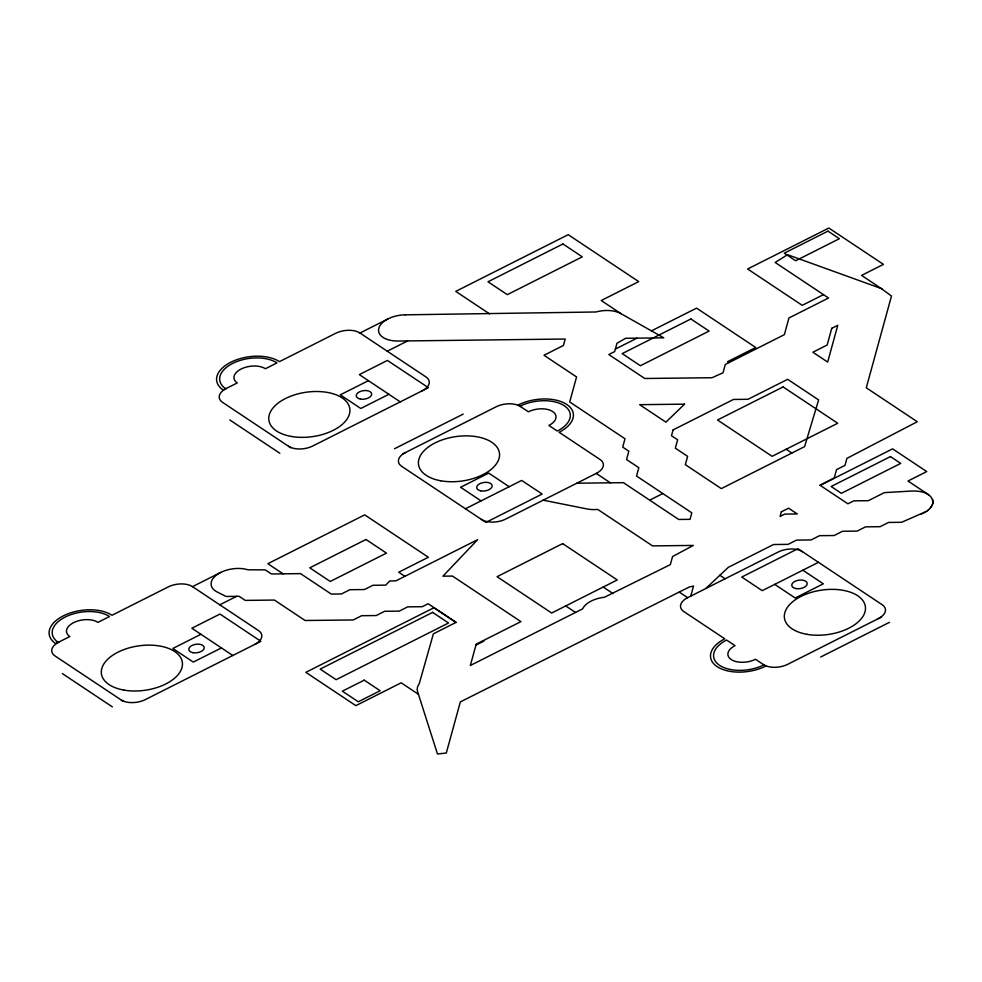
<?xml version="1.0" encoding="UTF-8"?>
<svg xmlns="http://www.w3.org/2000/svg" width="982" height="982" viewBox="0 0 982 982"><rect width="100%" height="100%" fill="white"/><g stroke="black" fill="none" stroke-linecap="round" stroke-linejoin="round"><path stroke-width="1.47" d="M932.507 499.531L932.851 502.649M932.875 502.109C934.128 505.018 925.486 512.874 927.389 510.689M932.63 503.84L932.728 503.3M690.751 596.123L693.525 586.033L689.241 587.027L460.349 701.897L446.294 753.047L437.469 753.955L417.534 691.438A23.347 12.815 -8.1 0 1 419.204 683.828L433.381 633.832L456.127 622.355L428.152 603.734L422.26 606.704L407.69 606.864L399.257 611.123L384.674 611.283L376.241 615.542L361.671 615.702L353.238 619.961L305.107 620.501L274.395 600.063L245.242 600.395L239.105 596.307L226.02 596.455L217.194 591.986A23.347 12.815 -8.1 0 1 220.312 572.629L222.202 571.733A23.347 12.815 -8.1 0 1 247.943 569.781L265.275 569.879L271.413 573.967L300.566 573.635L331.278 594.073L341.454 593.963L349.887 589.703L364.469 589.544L372.902 585.284L385.766 585.137L389.756 580.939L395.906 580.865L477.633 539.658L442.931 576.176L452.469 576.066L520.914 621.631L476.196 644.18L470.341 665.489L582.584 608.889A23.347 12.815 -8.1 0 1 604.446 597.252L670.338 564.625L672.547 556.573L693.317 545.427L652.527 545.894L597.731 509.413L595.657 509.56A23.347 12.815 -8.1 0 1 587.015 508.946L543.181 500.169M932.36 504.576L932.114 505.214M931.771 505.865L931.415 506.491M930.973 507.117L930.519 507.743M705.776 588.537L728.337 567.314L773.534 544.519L788.116 544.359L796.549 540.1L811.12 539.94L819.553 535.681L834.135 535.521L842.568 531.262L857.139 531.102L865.572 526.855L880.142 526.683L888.575 522.436L901.672 522.289L926.529 511.327M928.763 509.548L928.113 510.124M925.83 511.769L925.007 512.285M924.123 512.776L923.227 513.242M225.737 388.749A31.903 17.516 -8.1 0 1 232.685 363.414A31.903 17.516 -8.1 0 1 276.961 362.91L265.398 368.741A17.516 9.611 -8.1 0 0 241.106 369.023A17.516 9.611 -8.1 0 0 237.288 382.919L223.233 390.014A35.021 19.223 -8.1 0 1 230.868 362.211A35.021 19.223 -8.1 0 1 279.453 361.658L335.672 333.303A17.516 9.611 -8.1 0 1 359.964 333.021L388.086 318.855M387.264 351.2L407.628 340.926M368.41 380.672L340.3 394.85L360.775 408.475L388.884 394.298M394.482 448.749L463.197 414.097M402.448 454.052L496.143 406.793A17.516 9.611 -8.1 0 1 520.435 406.511M615.37 349.076L637.023 338.152M651.447 330.873L696.569 308.127L755.723 347.493L727.613 361.671L728.988 362.591M58.269 642.375A31.903 17.516 -8.1 0 1 65.217 617.04A31.903 17.516 -8.1 0 1 109.493 616.536L97.93 622.367A17.516 9.611 -8.1 0 0 73.638 622.637A17.516 9.611 -8.1 0 0 69.82 636.545L55.765 643.627A35.021 19.223 -8.1 0 1 63.4 615.824A35.021 19.223 -8.1 0 1 111.985 615.272L168.204 586.929A17.516 9.611 -8.1 0 1 192.497 586.647L220.619 572.469M823.481 294.625L802.233 305.341L747.633 268.994L828.845 228.045L883.444 264.379L861.582 275.402L882.315 289.224M219.796 604.814L236.637 596.332M200.942 634.286L172.832 648.464L193.307 662.089L221.416 647.924M465.443 508.774L521.675 480.419L542.15 494.044L485.918 522.399L401.748 466.376A17.516 9.611 -8.1 0 1 405.566 452.469M519.981 406.217A31.903 17.516 -8.1 0 1 564.245 405.713A31.903 17.516 -8.1 0 1 557.297 431.049L548.877 425.439A17.516 9.611 -8.1 0 0 552.694 411.544A17.516 9.611 -8.1 0 0 528.402 411.814L518.165 405.001A35.021 19.223 -8.1 0 1 566.749 404.449A35.021 19.223 -8.1 0 1 559.114 432.252L600.063 459.515A17.516 9.611 -8.1 0 1 596.246 473.41L505.669 519.097A17.516 9.611 -8.1 0 1 481.376 519.368M649.691 500.157L662.813 493.541M475.951 645.1L483.942 641.062L483.254 640.62M820.191 485.378L892.601 448.86L926.726 471.569L907.994 481.02L928.555 494.719M763.922 664.875A31.903 17.516 -8.1 0 1 719.659 665.379A31.903 17.516 -8.1 0 1 726.606 640.043L735.027 645.653A17.516 9.611 -8.1 0 0 731.209 659.548A17.516 9.611 -8.1 0 0 755.502 659.278L765.739 666.091A35.021 19.223 -8.1 0 1 717.155 666.643A35.021 19.223 -8.1 0 1 724.79 638.84L683.84 611.577A17.516 9.611 -8.1 0 1 687.658 597.682L778.235 551.994A17.516 9.611 -8.1 0 1 802.527 551.724M818.46 562.318L762.241 590.673L741.766 577.048L797.985 548.692L882.155 604.716A17.516 9.611 -8.1 0 1 878.338 618.623M881.468 617.04L787.76 664.298A17.516 9.611 -8.1 0 1 763.468 664.581M820.707 656.995L889.422 622.342M922.27 513.684L921.325 514.126M405.296 314.829L596 311.981A23.347 12.815 -8.1 0 1 620.734 313.54L663.771 337.833L625.595 338.299L616.978 343.234L614.683 351.568L608.791 354.539L644.769 378.487L712.048 377.726L723.022 372.779L725.317 364.445L784.348 334.666L788.927 317.984L828.55 298L775.142 262.452L787.552 254.706L881.235 288.524L891.484 296.036L866.284 387.792L917.274 421.732L846.901 458.373L844.974 465.382L836.541 469.629L834.246 477.976L819.921 485.194L847.908 503.815L853.8 500.845L868.37 500.685L884.34 492.633L911.406 491.061C919.029 490.779 929.758 491.896 932.728 500.231M576.851 483.193L623.423 482.665L678.709 519.466L690.039 519.331L691.819 512.85L636.545 476.049L638.828 467.714L626.553 459.539L628.836 451.192L622.698 447.105L624.994 438.77L569.707 401.969L576.581 376.941L544.016 355.275L563.423 345.48L565.202 339.023L398.164 341.036A23.347 12.815 -8.1 0 1 378.819 328.209A23.347 12.815 -8.1 0 1 405.308 314.829M621.25 313.835L601.242 300.517L638.73 281.613L568.197 234.673L455.758 291.384L489.453 313.81M786.165 449.253L791.86 453.046M802.846 570.198L823.321 583.824L795.199 598.001L774.724 584.376M596.246 473.41L610.374 482.813M359.964 333.021L425.942 376.941A17.516 9.611 -8.1 0 1 422.125 390.836M719.88 575.268L725.146 578.779M400.263 401.859L359.314 374.608L387.424 360.431L428.373 387.694L312.804 445.975A17.516 9.611 -8.1 0 1 288.512 446.245M679.237 592.072L687.658 597.682M509.179 486.716L488.705 473.091L460.595 487.268L481.07 500.894M603.193 587.04L612.989 593.558M565.718 605.943L575.513 612.449M290.782 447.755L222.533 402.338A17.516 9.611 -8.1 0 1 226.351 388.43M229.8 419.965L279.858 453.279M404.891 576.336L398.704 572.224L428.373 557.248L364.678 514.863L267.853 563.693L283.086 573.832M455.955 622.441L433.897 607.76L305.832 672.339L355.877 705.653L401.172 682.809L418.455 694.311M192.497 586.647L258.475 630.554A17.516 9.611 -8.1 0 1 254.657 644.462M232.795 655.485L191.846 628.235L219.956 614.057L260.905 641.307L145.336 699.589A17.516 9.611 -8.1 0 1 121.044 699.871M123.315 701.381L55.066 655.964A17.516 9.611 -8.1 0 1 58.895 642.056M62.345 673.591L112.39 706.893M932.814 500.857L932.9 501.471M673.087 429.907L671.492 435.726L677.629 439.813L675.334 448.16L687.621 456.335L685.338 464.67L721.304 488.619L804.602 446.614L818.62 399.92L787.662 379.31L748.038 399.293L733.48 399.453L673.087 429.907M781.353 511.831L780.089 516.471L784.765 514.102L797.261 513.967L788.583 508.185L781.353 511.831M831.754 328.319L827.175 345.001L812.851 352.231L827.679 362.088L837.781 325.288L831.754 328.319M684.528 404.167L665.919 422.162L639.65 404.67L684.528 404.167M562.956 243.978L487.993 281.785L507.326 294.649L582.289 256.842L562.956 243.978M827.998 231.126L784.274 253.184L795.641 260.758L839.377 238.7L827.998 231.126M690.898 318.966L622.183 353.618L640.387 365.734L709.102 331.081L690.898 318.966M365.991 539.486L309.772 567.829L330.247 581.467L386.466 553.112L365.991 539.486M783.108 386.92L717.511 420.001L772.11 456.335L837.707 423.254L783.108 386.92M562.649 543.611L497.064 576.692L551.663 613.026L617.248 579.945L562.649 543.611M432.62 612.387L320.169 669.098L336.102 679.704L448.541 622.993L432.62 612.387M364.224 680.145L342.362 691.181L358.295 701.774L380.157 690.751L364.224 680.145M890.478 456.581L831.14 486.507L841.378 493.32L900.715 463.394L890.478 456.581M795.886 588.562A7.782 4.272 -8.1 0 0 807.204 583.468A7.782 4.272 -8.1 0 0 795.346 581.172A7.782 4.272 -8.1 0 0 795.886 588.562M806.848 634.311A40.863 22.426 -8.1 0 0 865.412 606.888A40.863 22.426 -8.1 0 0 802.478 595.693A40.863 22.426 -8.1 0 0 806.848 634.311M360.382 399.048A7.782 4.272 -8.1 0 0 371.687 393.942A7.782 4.272 -8.1 0 0 359.842 391.658A7.782 4.272 -8.1 0 0 360.382 399.048M291.298 436.45A40.863 22.426 -8.1 0 0 349.85 409.04A40.863 22.426 -8.1 0 0 286.916 397.833A40.863 22.426 -8.1 0 0 291.298 436.45M192.914 652.674A7.782 4.272 -8.1 0 0 204.219 647.568A7.782 4.272 -8.1 0 0 192.374 645.284A7.782 4.272 -8.1 0 0 192.914 652.674M123.83 690.076A40.863 22.426 -8.1 0 0 182.382 662.654A40.863 22.426 -8.1 0 0 119.46 651.459A40.863 22.426 -8.1 0 0 123.83 690.076M480.836 490.853A7.782 4.272 -8.1 0 0 492.154 485.746A7.782 4.272 -8.1 0 0 480.296 483.463A7.782 4.272 -8.1 0 0 480.836 490.853M440.93 480.812A40.863 22.426 -8.1 0 0 499.482 453.389A40.863 22.426 -8.1 0 0 436.56 442.195A40.863 22.426 -8.1 0 0 440.93 480.812"/></g></svg>
